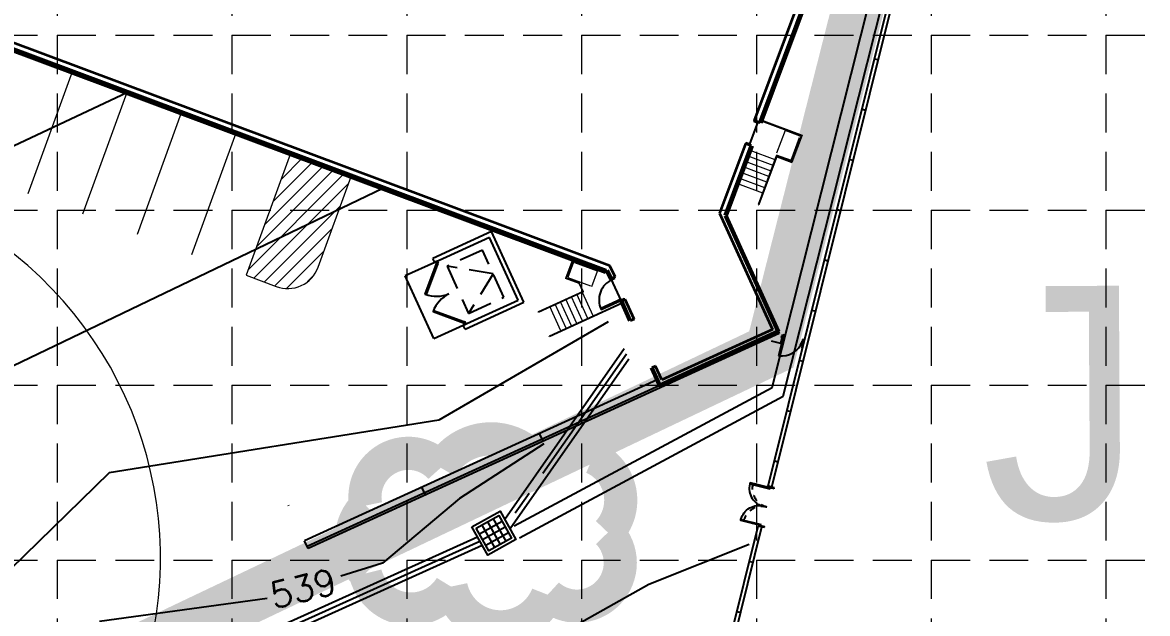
# Model space of a CAD drawing. Header units: feet. Extents: x 2597001 to 2598732, y 7017887 to 7019952.
# Drawn here: x 2597429 to 2597602.7, y 7018474.4 to 7018565.6 of the extents above; entities that cross this region are included whole.
import ezdxf
from ezdxf.enums import TextEntityAlignment as Align

# ---------------------------------------------------------------- set-up
doc = ezdxf.new("R2010")
doc.units = ezdxf.units.FT
doc.header["$LTSCALE"] = 30
doc.header["$MEASUREMENT"] = 0
for name, pattern in [('18358A-BASE-GRAD$0$CENTER2', [1.125, 0.75, -0.125, 0.125, -0.125]), ('18358A-BASE-SITE$0$DOT', [0.0624, 0.0312, -0.0312]), ('18358A-BASE-SITE$0$HIDDEN2', [0.1875, 0.125, -0.0625]), ('HIDDEN', [0.375, 0.25, -0.125])]:
    doc.linetypes.add(name, pattern=pattern)
doc.layers.get('0').update_dxf_attribs({"linetype": 'CONTINUOUS'})
for name, color, linetype in [('18358A-BASE-GRAD$0$D-STORM-SEWER-SYM', 1, 'CONTINUOUS'), ('18358A-BASE-SITE$0$JCP-A-DOOR', 1, 'CONTINUOUS'), ('18358A-BASE-SITE$0$JCP-A-ROOF-ENTR', 1, '18358A-BASE-SITE$0$DOT'), ('18358A-BASE-SITE$0$JCP-A-WALL-FAC3', 1, 'CONTINUOUS'), ('18358A-BASE-SITE$0$STAPLES_ARDT', 1, 'CONTINUOUS'), ('GRID', 254, 'HIDDEN'), ('LEGEND', 7, 'CONTINUOUS'), ('LIMITS OF DISTURBANCE', 1, 'HIDDEN'), ('PC', 35, 'CONTINUOUS'), ('STORM', 5, 'CONTINUOUS')]:
    doc.layers.add(name, color=color, linetype=linetype)
for name, color, linetype, lineweight in [('18358A-BASE-SITE$0$PARK-STRIP', 5, 'CONTINUOUS', 0), ('18358A-BASE-SITE$0$STAPLES_A-FLOR-STRS', 1, 'CONTINUOUS', 20), ('18358A-BASE-SITE$0$STAPLES_A-WALL-PRHT', 1, 'CONTINUOUS', 25), ('18358A-BASE-SITE$0$STAPLES_A-WALL-SHELL-EXT', 1, 'CONTINUOUS', 60), ('18358A-BASE-SITE$0$STAPLES_A-WALL-SHELL-INT', 1, 'CONTINUOUS', 35), ('BLD-LABEL', 1, 'CONTINUOUS', 5)]:
    doc.layers.add(name, color=color, linetype=linetype, lineweight=lineweight)
doc.styles.add('L100', font='simplex.shx', dxfattribs={"height": 2})
doc.styles.add('Schedule-Header', font='ARIAL.TTF')

msp = doc.modelspace()

# ---------------------------------------------------------------- hatches: boundary and pattern name
at = {"layer": '18358A-BASE-SITE$0$PARK-STRIP'}
h = msp.add_hatch(dxfattribs=at)
h.set_pattern_fill('ANSI31', scale=12.5, style=0)
h.set_pattern_definition([(45, (0, 0), (-1.1048543456, 1.1048543456), [])])
edge = h.paths.add_edge_path()
edge.add_line((2597470.38, 7018545.37), (2597463.54, 7018526.57))
edge.add_line((2597463.54, 7018526.57), (2597468.19, 7018524.84))
edge.add_arc((2597469.93, 7018529.52), 5, 249.5243, 340)
edge.add_line((2597474.63, 7018527.81), (2597479.73, 7018541.82))
edge.add_line((2597479.73, 7018541.82), (2597470.37, 7018545.33))

# ---------------------------------------------------------------- linework, layer by layer
for points in [[(2597520.45, 7018526.11), (2597520.38, 7018526.26), (2597520.01, 7018526.09), (2597520.07, 7018525.94)], [(2597521.52, 7018522.76), (2597521.47, 7018522.88), (2597518.3, 7018521.43), (2597518.35, 7018521.31)], [(2597521.97, 7018522.79), (2597521.9, 7018522.94), (2597521.52, 7018522.76), (2597521.59, 7018522.61)]]:
    msp.add_lwpolyline(points, close=True)
msp.add_arc((2597521.52, 7018522.76), 3.49, 114.5243, 204.5243)
at = {"layer": '18358A-BASE-GRAD$0$D-STORM-SEWER-SYM', "color": 5}
for p, q in [((2597499.56, 7018486.66), (2597503.05, 7018488.62)), ((2597499.56, 7018486.66), (2597503.05, 7018488.62)), ((2597499.94, 7018488.03), (2597501.9, 7018484.54)), ((2597499.94, 7018488.03), (2597501.9, 7018484.54)), ((2597500.05, 7018485.79), (2597503.54, 7018487.75)), ((2597500.05, 7018485.79), (2597503.54, 7018487.75)), ((2597500.82, 7018488.51), (2597502.77, 7018485.03)), ((2597500.82, 7018488.51), (2597502.77, 7018485.03)), ((2597501.69, 7018489), (2597503.64, 7018485.52)), ((2597501.69, 7018489), (2597503.64, 7018485.52)), ((2597500.54, 7018484.92), (2597504.03, 7018486.88)), ((2597500.54, 7018484.92), (2597504.03, 7018486.88))]:
    msp.add_line(p, q, dxfattribs=at)
for points in [[(2597498.39, 7018487.73), (2597502.75, 7018490.17), (2597505.2, 7018485.81), (2597500.84, 7018483.37)], [(2597498.39, 7018487.73), (2597502.75, 7018490.17), (2597505.2, 7018485.81), (2597500.84, 7018483.37)], [(2597499.07, 7018487.54), (2597502.56, 7018489.49), (2597504.52, 7018486), (2597501.03, 7018484.05)], [(2597499.07, 7018487.54), (2597502.56, 7018489.49), (2597504.52, 7018486), (2597501.03, 7018484.05)]]:
    msp.add_lwpolyline(points, close=True, dxfattribs=at)
at = {"layer": '18358A-BASE-SITE$0$JCP-A-DOOR', "color": 7}
for p, q in [((2597546.57, 7018517.4), (2597545.76, 7018514.16)), ((2597546.33, 7018517.12), (2597546.41, 7018517.44)), ((2597546.33, 7018517.12), (2597546.41, 7018517.44)), ((2597546.41, 7018517.44), (2597546.57, 7018517.4)), ((2597544.61, 7018516.46), (2597546.07, 7018516.1)), ((2597545.9, 7018514.13), (2597546.63, 7018517.04)), ((2597546.07, 7018517.13), (2597546.31, 7018517.07)), ((2597546.31, 7018517.07), (2597546.07, 7018516.1)), ((2597546.63, 7018517.04), (2597546.33, 7018517.12)), ((2597549.55, 7018516.26), (2597549.31, 7018515.29)), ((2597549.48, 7018516.67), (2597549.4, 7018516.35)), ((2597549.48, 7018516.67), (2597549.4, 7018516.35)), ((2597549.4, 7018516.35), (2597549.56, 7018516.31)), ((2597549.4, 7018516.35), (2597549.56, 7018516.31)), ((2597549.64, 7018516.63), (2597549.48, 7018516.67)), ((2597549.64, 7018516.63), (2597549.48, 7018516.67)), ((2597549.55, 7018516.26), (2597549.69, 7018516.23)), ((2597549.56, 7018516.31), (2597549.64, 7018516.63)), ((2597549.56, 7018516.31), (2597549.64, 7018516.63)), ((2597545.76, 7018514.16), (2597545.9, 7018514.13)), ((2597549.31, 7018515.29), (2597549.44, 7018515.26))]:
    msp.add_line(p, q, dxfattribs=at)
at = {"layer": '18358A-BASE-SITE$0$JCP-A-DOOR', "color": 7, "flags": 128}
for points in [[(2597541.32, 7018494.37, 0.438392), (2597543.54, 7018490.9, 0.431046)], [(2597539.95, 7018488.88, -0.438392), (2597543.54, 7018490.9, -0.431046)]]:
    msp.add_lwpolyline(points, format="xyb", dxfattribs=at)
for points in [[(2597541.32, 7018494.37), (2597544.23, 7018493.65), (2597544.27, 7018493.81), (2597541.36, 7018494.53)], [(2597539.95, 7018488.88), (2597542.86, 7018488.16), (2597542.82, 7018487.99), (2597539.91, 7018488.72)]]:
    msp.add_lwpolyline(points, close=True, dxfattribs=at)
for points in [[(2597544.27, 7018493.81), (2597544.59, 7018493.73), (2597544.63, 7018493.89), (2597544.31, 7018493.97), (2597544.27, 7018493.81)], [(2597542.82, 7018487.99), (2597543.14, 7018487.91), (2597543.1, 7018487.75), (2597542.78, 7018487.83), (2597542.82, 7018487.99)]]:
    msp.add_lwpolyline(points, dxfattribs=at)
at = {"layer": '18358A-BASE-SITE$0$JCP-A-DOOR', "color": 7}
msp.add_arc((2597546.3, 7018517.38), 3.26, 260.465, 341.5351, dxfattribs=at)
at = {"layer": '18358A-BASE-SITE$0$JCP-A-ROOF-ENTR', "color": 7}
for p, q in [((2597544.7, 7018493.72), (2597544.73, 7018493.87)), ((2597545.06, 7018493.63), (2597544.7, 7018493.72)), ((2597545.1, 7018493.77), (2597544.73, 7018493.87)), ((2597545.06, 7018493.63), (2597545.1, 7018493.77)), ((2597543.21, 7018487.77), (2597543.25, 7018487.91)), ((2597543.21, 7018487.77), (2597543.57, 7018487.68)), ((2597543.25, 7018487.91), (2597543.61, 7018487.82)), ((2597543.57, 7018487.68), (2597543.61, 7018487.82))]:
    msp.add_line(p, q, dxfattribs=at)
at = {"layer": '18358A-BASE-SITE$0$JCP-A-ROOF-ENTR', "color": 7, "flags": 128}
for points in [[(2597541.75, 7018494.31), (2597544.66, 7018493.58), (2597544.7, 7018493.72), (2597541.79, 7018494.45), (2597541.75, 7018494.31)], [(2597540.37, 7018488.77), (2597543.28, 7018488.05), (2597543.25, 7018487.91), (2597540.34, 7018488.63), (2597540.37, 7018488.77)]]:
    msp.add_lwpolyline(points, dxfattribs=at)
at = {"layer": '18358A-BASE-SITE$0$JCP-A-ROOF-ENTR', "color": 7}
for centre, start, end in [((2597544.69, 7018493.72), 165.8864, 256.114), ((2597543.24, 7018487.91), 75.8864, 166.114)]:
    msp.add_arc(centre, 2.99, start, end, dxfattribs=at)
at = {"layer": '18358A-BASE-SITE$0$JCP-A-WALL-FAC3', "color": 7}
for p, q in [((2597544.15, 7018494.01), (2597588.63, 7018672.42)), ((2597544.73, 7018493.87), (2597589.22, 7018672.27)), ((2597560.59, 7018559.97), (2597561.18, 7018559.83)), ((2597558.66, 7018552.22), (2597559.24, 7018552.07)), ((2597556.72, 7018544.46), (2597557.31, 7018544.32)), ((2597554.79, 7018536.71), (2597555.38, 7018536.56)), ((2597552.86, 7018528.95), (2597553.44, 7018528.81)), ((2597550.92, 7018521.2), (2597551.51, 7018521.05)), ((2597548.99, 7018513.44), (2597549.58, 7018513.3)), ((2597547.06, 7018505.69), (2597547.64, 7018505.54)), ((2597545.12, 7018497.93), (2597545.71, 7018497.79)), ((2597544.73, 7018493.87), (2597544.15, 7018494.01)), ((2597530.37, 7018438.76), (2597542.62, 7018487.87)), ((2597530.81, 7018438.03), (2597543.2, 7018487.73)), ((2597543.2, 7018487.73), (2597542.62, 7018487.87)), ((2597541.26, 7018482.42), (2597541.84, 7018482.28)), ((2597539.32, 7018474.67), (2597539.91, 7018474.52))]:
    msp.add_line(p, q, dxfattribs=at)
at = {"layer": '18358A-BASE-SITE$0$PARK-STRIP', "color": 7}
for p, q in [((2597436.66, 7018557.96), (2597429.81, 7018539.17)), ((2597445.09, 7018554.81), (2597438.25, 7018536.02)), ((2597453.52, 7018551.66), (2597446.68, 7018532.87)), ((2597461.95, 7018548.51), (2597455.11, 7018529.72))]:
    msp.add_line(p, q, dxfattribs=at)
at = {"layer": '18358A-BASE-SITE$0$PARK-STRIP', "color": 7, "flags": 128}
msp.add_lwpolyline([(2597470.38, 7018545.37), (2597463.54, 7018526.57), (2597468.19, 7018524.84, 0.416647), (2597474.63, 7018527.81), (2597479.73, 7018541.82), (2597470.37, 7018545.33)], format="xyb", dxfattribs=at)
at = {"layer": '18358A-BASE-SITE$0$PARK-STRIP', "color": 7}
msp.add_arc((2597390.29, 7018482.9), 60, 253.8194, 198.9081, dxfattribs=at)
at = {"layer": '18358A-BASE-SITE$0$STAPLES_A-FLOR-STRS', "color": 7}
for p, q in [((2597543.04, 7018550.43), (2597549.23, 7018548.12)), ((2597543.08, 7018550.55), (2597549.39, 7018548.19)), ((2597549.23, 7018548.12), (2597547.75, 7018544.15)), ((2597549.39, 7018548.19), (2597547.82, 7018543.99)), ((2597541.02, 7018545.02), (2597544.87, 7018543.58)), ((2597541.34, 7018545.88), (2597545.19, 7018544.44)), ((2597545.41, 7018545.02), (2597542.6, 7018537.5)), ((2597545.41, 7018545.02), (2597547.75, 7018544.15)), ((2597540.38, 7018543.31), (2597544.23, 7018541.87)), ((2597540.7, 7018544.16), (2597544.55, 7018542.72)), ((2597545.48, 7018544.86), (2597542.72, 7018537.46)), ((2597545.48, 7018544.86), (2597547.82, 7018543.99)), ((2597539.74, 7018541.59), (2597543.59, 7018540.15)), ((2597540.06, 7018542.45), (2597543.91, 7018541.01)), ((2597539.42, 7018540.74), (2597543.27, 7018539.3)), ((2597542.6, 7018537.5), (2597542.72, 7018537.46)), ((2597513.98, 7018529.12), (2597512.85, 7018526.08)), ((2597514.08, 7018529.08), (2597512.98, 7018526.14)), ((2597514.95, 7018525.3), (2597512.85, 7018526.08)), ((2597515.03, 7018525.38), (2597512.98, 7018526.14)), ((2597515.52, 7018524.07), (2597514.95, 7018525.3)), ((2597515.65, 7018524.01), (2597515.03, 7018525.38)), ((2597515.52, 7018524.07), (2597508.61, 7018520.92)), ((2597515.65, 7018524.01), (2597508.66, 7018520.82)), ((2597513.79, 7018518.78), (2597512.09, 7018522.5)), ((2597514.62, 7018519.16), (2597512.92, 7018522.88)), ((2597515.46, 7018519.54), (2597513.76, 7018523.26)), ((2597516.29, 7018519.92), (2597514.59, 7018523.64)), ((2597517.12, 7018520.3), (2597515.46, 7018523.93)), ((2597508.66, 7018520.82), (2597508.61, 7018520.92)), ((2597521.58, 7018522.33), (2597510.31, 7018517.19)), ((2597521.63, 7018522.24), (2597510.36, 7018517.1)), ((2597512.13, 7018518.02), (2597510.43, 7018521.75)), ((2597512.96, 7018518.4), (2597511.26, 7018522.13)), ((2597510.36, 7018517.1), (2597510.31, 7018517.19))]:
    msp.add_line(p, q, dxfattribs=at)
at = {"layer": '18358A-BASE-SITE$0$STAPLES_A-FLOR-STRS', "color": 7, "linetype": '18358A-BASE-SITE$0$HIDDEN2'}
for points in [[(2597545.37, 7018545.19), (2597547.71, 7018544.32), (2597549.1, 7018548.05), (2597546.77, 7018548.93)], [(2597514.07, 7018528.58), (2597513.2, 7018526.25), (2597516.94, 7018524.85), (2597517.81, 7018527.19)]]:
    msp.add_lwpolyline(points, close=True, dxfattribs=at)
at = {"layer": '18358A-BASE-SITE$0$STAPLES_A-WALL-PRHT', "color": 7}
for p, q in [((2597518.98, 7018526.9), (2597426.14, 7018561.57)), ((2597501.45, 7018533.31), (2597492.38, 7018529.16)), ((2597506.42, 7018522.41), (2597501.45, 7018533.31)), ((2597501.12, 7018532.42), (2597492.65, 7018528.56)), ((2597505.54, 7018522.74), (2597501.12, 7018532.42)), ((2597492.65, 7018528.56), (2597492.38, 7018529.16)), ((2597519.1, 7018527.21), (2597518.98, 7018526.9)), ((2597497.07, 7018518.88), (2597505.54, 7018522.74)), ((2597497.34, 7018518.27), (2597506.42, 7018522.41)), ((2597545.86, 7018517.6), (2597473.09, 7018484.4)), ((2597497.34, 7018518.27), (2597497.07, 7018518.88)), ((2597545.65, 7018518.05), (2597545.86, 7018517.6)), ((2597527, 7018510.46), (2597472.54, 7018485.61)), ((2597527.42, 7018509.55), (2597472.95, 7018484.7)), ((2597527.55, 7018509.25), (2597527.42, 7018509.55)), ((2597509.4, 7018500.97), (2597508.85, 7018502.18)), ((2597491.25, 7018492.68), (2597490.69, 7018493.89)), ((2597473.09, 7018484.4), (2597472.54, 7018485.61))]:
    msp.add_line(p, q, dxfattribs=at)
at = {"layer": '18358A-BASE-SITE$0$STAPLES_A-WALL-SHELL-EXT', "color": 7}
for p, q in [((2597588.46, 7018672.07), (2597542.92, 7018550.12)), ((2597519.1, 7018527.21), (2597426.26, 7018561.88)), ((2597541.58, 7018546.54), (2597537.56, 7018535.78)), ((2597537.56, 7018535.78), (2597545.72, 7018517.9)), ((2597519.1, 7018527.21), (2597519.31, 7018527.31)), ((2597519.89, 7018526.04), (2597519.31, 7018527.31)), ((2597522.86, 7018519.54), (2597521.48, 7018522.56)), ((2597545.72, 7018517.9), (2597527.42, 7018509.55)), ((2597527.42, 7018509.55), (2597526.17, 7018512.27))]:
    msp.add_line(p, q, dxfattribs=at)
at = {"layer": '18358A-BASE-SITE$0$STAPLES_A-WALL-SHELL-INT', "color": 7}
for p, q in [((2597587.29, 7018671.79), (2597541.99, 7018550.47)), ((2597519.71, 7018528.05), (2597426.6, 7018562.81)), ((2597542.92, 7018550.12), (2597541.99, 7018550.47)), ((2597540.65, 7018546.89), (2597536.65, 7018536.18)), ((2597541.58, 7018546.54), (2597540.65, 7018546.89)), ((2597536.65, 7018536.18), (2597544.84, 7018518.23)), ((2597520.5, 7018526.32), (2597519.71, 7018528.05)), ((2597520.5, 7018526.32), (2597519.89, 7018526.04)), ((2597522.08, 7018522.84), (2597521.48, 7018522.56)), ((2597523.47, 7018519.81), (2597522.08, 7018522.84)), ((2597523.47, 7018519.81), (2597522.86, 7018519.54)), ((2597544.84, 7018518.23), (2597527.74, 7018510.43)), ((2597526.78, 7018512.55), (2597526.17, 7018512.27)), ((2597527.74, 7018510.43), (2597526.78, 7018512.55))]:
    msp.add_line(p, q, dxfattribs=at)
at = {"layer": '18358A-BASE-SITE$0$STAPLES_ARDT', "color": 7}
for p, q in [((2597541.33, 7018546.81), (2597542.61, 7018550.24)), ((2597541.99, 7018550.47), (2597541.93, 7018550.31)), ((2597541.99, 7018550.47), (2597541.93, 7018550.31)), ((2597542.55, 7018550.08), (2597541.93, 7018550.31)), ((2597542.55, 7018550.08), (2597541.93, 7018550.31)), ((2597542.61, 7018550.24), (2597542.55, 7018550.08)), ((2597540.71, 7018547.04), (2597540.65, 7018546.89)), ((2597541.33, 7018546.81), (2597540.71, 7018547.04)), ((2597541.33, 7018546.81), (2597541.27, 7018546.66)), ((2597492.65, 7018528.56), (2597488.11, 7018526.49)), ((2597492.53, 7018516.81), (2597488.11, 7018526.49)), ((2597521.48, 7018522.56), (2597519.89, 7018526.04)), ((2597492.53, 7018516.81), (2597497.07, 7018518.88)), ((2597470.04, 7018491.09), (2597470.09, 7018490.99))]:
    msp.add_line(p, q, dxfattribs=at)
at = {"layer": '18358A-BASE-SITE$0$STAPLES_ARDT', "color": 7, "linetype": '18358A-BASE-SITE$0$HIDDEN2'}
for q in [(2597494.57, 7018527.96), (2597497.89, 7018520.69)]:
    msp.add_line((2597501.68, 7018526.81), q, dxfattribs=at)
msp.add_lwpolyline([(2597497.89, 7018520.69), (2597503.33, 7018523.18), (2597500.02, 7018530.44), (2597494.57, 7018527.96)], close=True, dxfattribs=at)
at = {"layer": '18358A-BASE-SITE$0$STAPLES_ARDT', "color": 7}
for points in [[(2597492.94, 7018528.32), (2597493.06, 7018528.28), (2597491.31, 7018523.6), (2597491.2, 7018523.65)], [(2597493.24, 7018528.46), (2597493.1, 7018528.77), (2597492.8, 7018528.63), (2597492.94, 7018528.33)], [(2597497.08, 7018519.25), (2597497.13, 7018519.37), (2597492.45, 7018521.11), (2597492.41, 7018520.99)], [(2597497.52, 7018519.08), (2597497.38, 7018519.39), (2597497.08, 7018519.25), (2597497.22, 7018518.95)]]:
    msp.add_lwpolyline(points, close=True, dxfattribs=at)
for centre, start, end in [((2597492.94, 7018528.32), 249.5243, 292.6141), ((2597497.08, 7018519.25), 116.4345, 159.5243)]:
    msp.add_arc(centre, 4.99, start, end, dxfattribs=at)
at = {"layer": 'GRID', "color": 252, "linetype": 'HIDDEN', "lineweight": 0, "ltscale": 0.8}
for p, q in [((2597434.33, 7018941.62), (2597434.33, 7017996.5)), ((2597461.33, 7018941.62), (2597461.33, 7017996.5)), ((2597488.33, 7018941.62), (2597488.33, 7017996.5)), ((2597515.33, 7018941.62), (2597515.33, 7017996.5)), ((2597542.33, 7018941.62), (2597542.33, 7017996.5)), ((2597569.33, 7018941.62), (2597569.33, 7017996.5)), ((2597596.33, 7018941.62), (2597596.33, 7017996.5)), ((2597029.33, 7018563.62), (2598703.33, 7018563.62)), ((2597029.33, 7018536.62), (2598703.33, 7018536.62)), ((2597029.33, 7018509.62), (2598703.33, 7018509.62)), ((2597029.33, 7018482.62), (2598703.33, 7018482.62))]:
    msp.add_line(p, q, dxfattribs=at)
at = {"layer": 'LEGEND', "color": 170, "ltscale": 100, "const_width": 5.12}
msp.add_lwpolyline([(2597493.59, 7018496.87, 0.520567), (2597493.59, 7018496.87, 0.765195), (2597482.01, 7018491.04, 0.417879), (2597481.94, 7018480.55, 0.6649), (2597495.17, 7018478.53, 0.744833), (2597510.1, 7018477.28, 0.975642), (2597519.4, 7018486.88, 0.520567), (2597517.08, 7018498.45, 0.520567), (2597508.59, 7018497.68, 0.540264), (2597493.59, 7018496.87)], format="xyb", close=True, dxfattribs=at)
at = {"layer": 'LIMITS OF DISTURBANCE', "ltscale": 4, "const_width": 8, "flags": 128}
msp.add_lwpolyline([(2597813.14, 7018291.7), (2597853.75, 7018272.39), (2597938.45, 7018608.01), (2597851.65, 7018629.15), (2597842.88, 7018633.29, 0.129469), (2597672.69, 7018674.15), (2597664.73, 7018675.69), (2597590.03, 7018693.84), (2597544.64, 7018515.12), (2597438.53, 7018464.67), (2597389.52, 7018413.38), (2597469.13, 7018378.04), (2597806.06, 7018293.63)], format="xyb", close=True, dxfattribs=at)
at = {"layer": 'PC', "color": 35}
for p, q in [((2597445.19, 7018554.77), (2597414.5, 7018540.41)), ((2597484.76, 7018540), (2597408.62, 7018503.49)), ((2597484.76, 7018540), (2597484.76, 7018540)), ((2597484.76, 7018540), (2597484.76, 7018540)), ((2597519.46, 7018519.4, 0), (2597493.27, 7018504.22, 0)), ((2597493.27, 7018504.22, 0), (2597442.39, 7018496.11, 0)), ((2597509.5, 7018500.57), (2597496.48, 7018492.15)), ((2597442.39, 7018496.11, 0), (2597397.27, 7018452.15, 0)), ((2597496.48, 7018492.15), (2597484.59, 7018482.13)), ((2597525.75, 7018478.89), (2597541.23, 7018485.1)), ((2597484.59, 7018482.13), (2597478.16, 7018480.16)), ((2597485.92, 7018456.64), (2597525.75, 7018478.89)), ((2597466.79, 7018476.67), (2597440.87, 7018473.14))]:
    msp.add_line(p, q, dxfattribs=at)
at = {"layer": 'STORM', "color": 170}
for p, q in [((2597544.75, 7018509.25), (2597579.98, 7018648.71)), ((2597544.75, 7018509.25), (2597579.98, 7018648.71)), ((2597546.47, 7018507.91), (2597581.92, 7018648.22)), ((2597546.47, 7018507.91), (2597581.92, 7018648.22)), ((2597521.93, 7018515.21), (2597503.48, 7018488.87)), ((2597521.93, 7018515.21), (2597503.48, 7018488.87)), ((2597522.65, 7018513.62), (2597504.3, 7018487.42)), ((2597522.65, 7018513.62), (2597504.3, 7018487.42)), ((2597504.93, 7018487.89), (2597544.75, 7018509.25)), ((2597504.93, 7018487.89), (2597544.75, 7018509.25)), ((2597505.75, 7018486.06), (2597546.47, 7018507.91)), ((2597505.75, 7018486.06), (2597546.47, 7018507.91)), ((2597442.28, 7018460.52), (2597499.24, 7018486.22)), ((2597442.28, 7018460.52), (2597499.24, 7018486.22)), ((2597443.16, 7018459.27), (2597499.97, 7018484.91)), ((2597443.16, 7018459.27), (2597499.97, 7018484.91))]:
    msp.add_line(p, q, dxfattribs=at)
at = {"layer": 'STORM', "linetype": '18358A-BASE-GRAD$0$CENTER2'}
msp.add_line((2597522.29, 7018514.41), (2597503.89, 7018488.15), dxfattribs=at)
msp.add_line((2597522.29, 7018514.41), (2597503.89, 7018488.15), dxfattribs=at)
at = {"layer": 'STORM'}
msp.add_line((2597442.72, 7018459.89), (2597499.6, 7018485.56), dxfattribs=at)
msp.add_line((2597442.72, 7018459.89), (2597499.6, 7018485.56), dxfattribs=at)

# ---------------------------------------------------------------- texts
at = {"layer": 'BLD-LABEL', "color": 7, "style": 'Schedule-Header'}
msp.add_text('JC PENNEY', height=36, rotation=0.3449, dxfattribs=at).set_placement((2597718.13, 7018507.69), align=Align.MIDDLE_CENTER)
at = {"layer": 'PC', "color": 35, "style": 'L100'}
msp.add_text('539', height=4, rotation=13.5992, dxfattribs=at).set_placement((2597467.8, 7018475.09))

doc.saveas('drawing.dxf')
